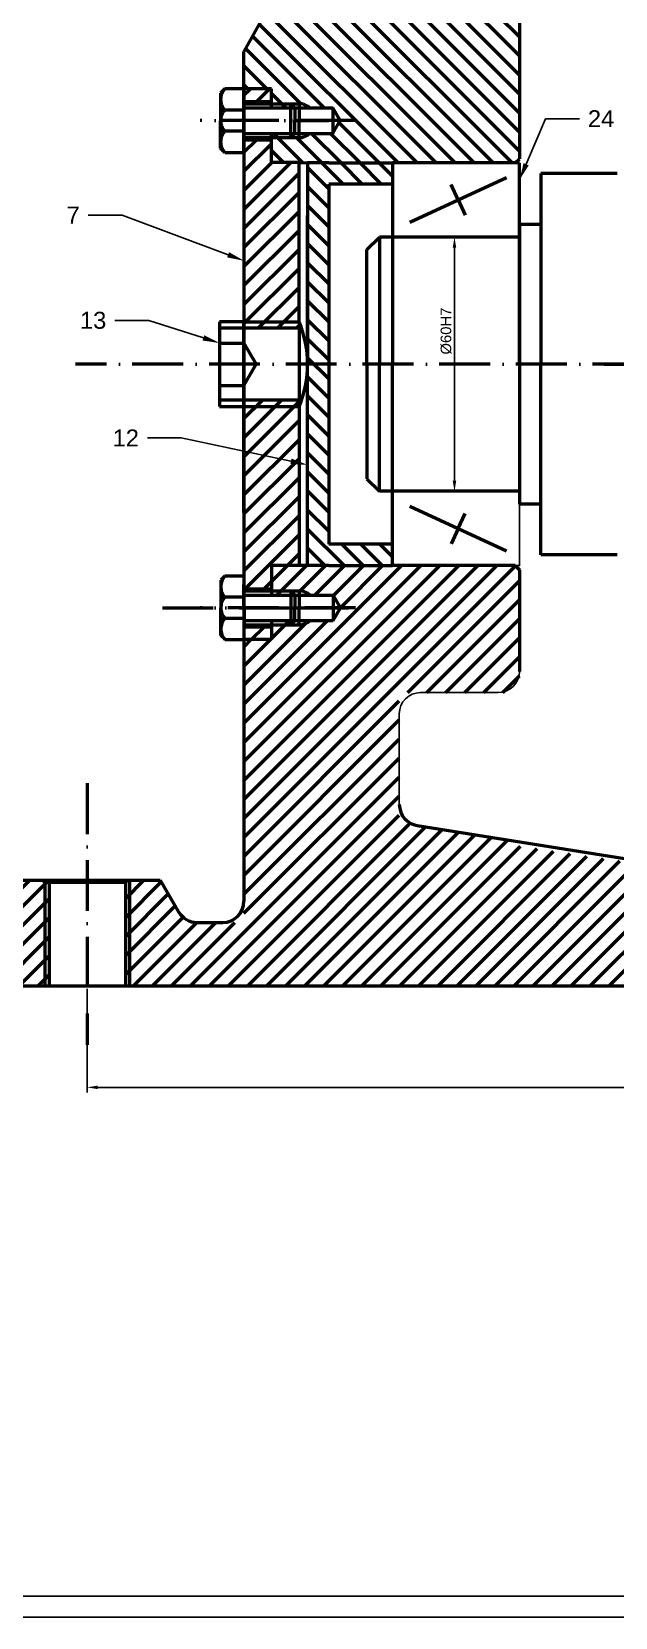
# Model space of a CAD drawing. Header units: millimetres. Extents: x 4 to 927, y -326 to 268.
# Drawn here: x 202 to 339.6, y -326.4 to 47.8 of the extents above; entities that cross this region are included whole.
import ezdxf
from ezdxf import colors
from ezdxf.entities.mleader import LeaderData, LeaderLine
from ezdxf.math import Vec2, Vec3

# ---------------------------------------------------------------- set-up
doc = ezdxf.new("R2010")
doc.units = ezdxf.units.MM
doc.linetypes.add('ACAD_ISO10W100', pattern=[18, 12, -3, 0, -3])
doc.styles.get("Standard").update_dxf_attribs({"font": 'arial.ttf'})
doc.dimstyles.new('ISO-25', dxfattribs={"dimtxt": 2.5, "dimasz": 2.5, "dimexe": 1.25, "dimexo": 0.625, "dimtad": 1, "dimtxsty": 'Standard', "dimcen": 2.5, "dimadec": 0, "dimazin": 0, "dimtfac": 1, "dimtmove": 0, "dimatfit": 3, "dimfxl": 1, "dimarcsym": 0})
pattern_1 = [(45, (89.3594, 4.8152), (-2.245064, 2.245064), [])]
pattern_2 = [(135, (89.3594, 4.8152), (-2.245064, -2.245064), [])]

# ---------------------------------------------------------------- blocks, each defined once
blk = doc.blocks.new('*D8')
at = {"color": 0, "lineweight": -2, "transparency": 16777216}
for p, q in [((287.66, -0.69), (302.95, -0.69)), ((301.7, -3.19), (301.7, -58.19)), ((287.66, -60.69), (302.95, -60.69))]:
    blk.add_line(p, q, dxfattribs=at)
at = {"color": 0, "transparency": 16777216}
for points in [[(301.28, -3.19), (302.11, -3.19), (301.7, -0.69)], [(301.28, -58.19), (302.11, -58.19), (301.7, -60.69)]]:
    blk.add_solid(points, dxfattribs=at)
at = {"layer": 'Defpoints', "color": 0, "transparency": 16777216}
for p in [(287.04, -0.69), (287.04, -60.69), (301.7, -60.69)]:
    blk.add_point(p, dxfattribs=at)
at = {"color": 0, "lineweight": 50, "transparency": 16777216, "insert": (299.73, -22.87), "char_height": 2.5, "attachment_point": 5, "rotation": 90}
blk.add_mtext('%%C60H7', dxfattribs=at)
blk = doc.blocks.new('*D12')
at = {"color": 0, "linetype": 'ByBlock', "lineweight": -2, "transparency": 16777216}
for p, q in [((274.05, 194.51), (97.45, 194.51)), ((98.7, 192.01), (98.7, -174.95)), ((274.05, -177.45), (97.45, -177.45))]:
    blk.add_line(p, q, dxfattribs=at)
at = {"color": 0, "linetype": 'ByBlock', "transparency": 16777216}
for points in [[(98.29, 192.01), (99.12, 192.01), (98.7, 194.51)], [(98.29, -174.95), (99.12, -174.95), (98.7, -177.45)]]:
    blk.add_solid(points, dxfattribs=at)
at = {"layer": 'Defpoints', "color": 0, "linetype": 'ByBlock', "transparency": 16777216}
for p in [(274.68, 194.51), (98.7, -177.45), (274.68, -177.45)]:
    blk.add_point(p, dxfattribs=at)
at = {"color": 0, "linetype": 'ByBlock', "lineweight": 30, "transparency": 16777216, "insert": (96.8, 8.53), "char_height": 2.5, "attachment_point": 5, "rotation": 90}
blk.add_mtext('370', dxfattribs=at)
blk = doc.blocks.new('*D24')
at = {"color": 0, "linetype": 'ByBlock', "lineweight": -2, "transparency": 16777216}
for p, q in [((215.05, -178.07), (215.05, -202.61)), ((510.14, -178.07), (510.14, -202.61)), ((217.55, -201.36), (507.64, -201.36))]:
    blk.add_line(p, q, dxfattribs=at)
at = {"color": 0, "linetype": 'ByBlock', "transparency": 16777216}
for points in [[(217.55, -200.95), (217.55, -201.78), (215.05, -201.36)], [(507.64, -200.95), (507.64, -201.78), (510.14, -201.36)]]:
    blk.add_solid(points, dxfattribs=at)
at = {"layer": 'Defpoints', "color": 0, "linetype": 'ByBlock', "transparency": 16777216}
for p in [(215.05, -177.45), (510.14, -177.45), (510.14, -201.36)]:
    blk.add_point(p, dxfattribs=at)
at = {"color": 0, "linetype": 'ByBlock', "transparency": 16777216, "insert": (362.6, -199.46), "char_height": 2.5, "attachment_point": 5}
blk.add_mtext('295', dxfattribs=at)

msp = doc.modelspace()

# ---------------------------------------------------------------- hatches: boundary and pattern name
at = {"linetype": 'ByBlock', "lineweight": 50}
h = msp.add_hatch(dxfattribs=at)
h.set_pattern_fill('ANSI31', color=256, angle=90)
h.set_pattern_definition(pattern_2)
h.paths.add_polyline_path([(452.998, 194.51), (375.838, 194.51), (375.838, 165.586), (406.602, 165.586, -0.4142136), (411.602, 160.586), (411.602, 156.971), (414.602, 153.971), (415.391, 153.971), (447.391, 153.971), (449.868, 153.971), (456.891, 153.971), (456.893, 159.033), (449.907, 159.035), (447.907, 159.035, -0.1973973), (445.407, 160.036), (439.907, 160.037), (438.166, 163.054), (438.185, 163.054), (439.908, 166.038), (445.408, 166.038, -0.1925824), (447.842, 167.038), (449.908, 167.038), (456.891, 167.038), (456.891, 172.137), (468.891, 172.137), (468.891, 179.51, 0.3739573)])
h.paths.add_polyline_path([(375.838, 194.51), (374.838, 194.51), (374.838, 165.586), (375.838, 165.586)])
h.paths.add_polyline_path([(352.838, 194.51), (351.838, 194.51), (351.838, 165.586), (352.838, 165.586)])
h.paths.add_polyline_path([(468.891, 167.038), (449.908, 167.038), (449.907, 166.038), (468.891, 166.038)], flags=17)
h.paths.add_polyline_path([(468.891, 160.032), (449.907, 160.035), (449.907, 159.035), (456.893, 159.033), (468.891, 159.029)], flags=17)
h.paths.add_polyline_path([(463.153, 45.811), (473.153, 45.811), (473.153, 47.805), (470.153, 50.805), (468.891, 50.805), (460.391, 50.805), (456.891, 50.805), (456.891, 55.899), (449.89, 55.901), (447.89, 55.902, -0.1973973), (445.39, 56.902), (439.89, 56.904), (438.159, 59.904), (439.891, 62.904), (445.391, 62.904, -0.1925824), (447.825, 63.904), (449.891, 63.904), (456.891, 63.904), (456.891, 68.971), (452.391, 68.971), (447.391, 68.971), (415.391, 68.971), (415.391, 16.811), (445.391, 16.811), (463.153, 16.811), (463.153, 22.728), (456.653, 22.73), (454.653, 22.73, -0.1973973), (452.154, 23.731), (446.654, 23.733), (444.922, 26.733), (446.654, 29.733), (452.154, 29.733, -0.1949888), (454.622, 30.733), (456.654, 30.733), (463.153, 30.733), (463.153, 31.733)])
h.paths.add_polyline_path([(263.034, 30.796), (258.54, 30.796), (258.54, 29.796), (263.034, 29.796)], flags=17)
h.paths.add_polyline_path([(263.036, 23.792), (258.54, 23.791), (258.54, 22.791), (263.035, 22.792), (263.036, 22.793)], flags=17)
h.paths.add_polyline_path([(456.891, 63.904), (449.891, 63.904), (449.89, 62.904), (456.891, 62.904)], flags=17)
h.paths.add_polyline_path([(456.891, 56.883), (456.891, 56.899), (449.889, 56.901), (449.888, 55.902), (449.89, 55.901), (456.891, 55.899)], flags=17)
h.paths.add_polyline_path([(467.653, 30.733), (457.094, 30.733), (457.094, 29.733), (467.653, 29.733)], flags=17)
h.paths.add_polyline_path([(467.653, 23.727), (457.092, 23.73), (457.092, 22.73), (463.153, 22.728), (467.653, 22.727)], flags=17)
edge = h.paths.add_edge_path()
edge.add_line((285.04, 74.721), (281.72, 80.471))
edge.add_line((281.72, 80.471), (264.55, 80.471))
edge.add_line((264.55, 80.471), (264.55, 78.815))
edge.add_line((264.55, 78.815), (269.806, 78.815))
edge.add_arc((269.839, 75.273), 3.543, 45.86565, 90.53153, ccw=False)
edge.add_line((272.306, 77.815), (277.806, 77.815))
edge.add_line((277.806, 77.815), (279.545, 74.804))
edge.add_line((279.545, 74.804), (279.531, 74.804))
edge.add_line((279.531, 74.804), (277.807, 71.815))
edge.add_line((277.807, 71.815), (272.307, 71.813))
edge.add_arc((269.839, 74.355), 3.543, 270.54761, 314.15043, ccw=False)
edge.add_line((269.873, 70.813), (267.807, 70.812))
edge.add_line((267.807, 70.812), (264.55, 70.811))
edge.add_line((264.55, 70.811), (264.55, 65.683))
edge.add_line((264.55, 65.683), (252.04, 43.107))
edge.add_line((252.04, 43.107), (252.04, 34.311))
edge.add_line((252.04, 34.311), (258.54, 34.311))
edge.add_line((258.54, 34.311), (258.54, 30.796))
edge.add_line((258.54, 30.796), (265.034, 30.796))
edge.add_arc((265.067, 27.253), 3.543, 45.86565, 90.53153, ccw=False)
edge.add_line((267.534, 29.796), (273.034, 29.796))
edge.add_line((273.034, 29.796), (274.761, 26.804))
edge.add_line((274.761, 26.804), (276.686, 26.804))
edge.add_line((276.686, 26.804), (278.331, 26.796))
edge.add_line((278.331, 26.796), (274.766, 26.796))
edge.add_line((274.766, 26.796), (273.035, 23.795))
edge.add_line((273.035, 23.795), (267.535, 23.794))
edge.add_arc((265.067, 26.336), 3.543, 270.54761, 314.15043, ccw=False)
edge.add_line((265.101, 22.793), (258.54, 22.791))
edge.add_line((258.54, 22.791), (258.54, 16.891))
edge.add_line((258.54, 16.891), (265.04, 16.891))
edge.add_line((265.04, 16.891), (267.04, 16.811))
edge.add_line((267.04, 16.811), (317.04, 16.811))
edge.add_line((317.04, 16.811), (317.04, 68.971))
edge.add_line((317.04, 68.971), (285.04, 68.971))
edge.add_line((285.04, 68.971), (285.04, 74.721))
edge = h.paths.add_edge_path()
edge.add_line((281.72, 142.471), (285.04, 148.221))
edge.add_line((285.04, 148.221), (285.04, 153.971))
edge.add_line((285.04, 153.971), (314.04, 153.971))
edge.add_line((314.04, 153.971), (317.04, 156.971))
edge.add_line((317.04, 156.971), (317.04, 160.586))
edge.add_arc((322.04, 160.586), 5, 90, 180, ccw=False)
edge.add_line((322.04, 165.586), (351.838, 165.586))
edge.add_line((351.838, 165.586), (351.838, 194.51))
edge.add_line((351.838, 194.51), (274.679, 194.51))
edge.add_arc((274.679, 179.51), 15, 90, 180)
edge.add_line((259.679, 179.51), (259.679, 153.807))
edge.add_line((259.679, 153.807), (264.55, 153.807))
edge.add_line((264.55, 153.807), (264.55, 152.141))
edge.add_line((264.55, 152.141), (269.799, 152.141))
edge.add_arc((269.832, 148.598), 3.543, 45.86565, 90.53153, ccw=False)
edge.add_line((272.299, 151.141), (277.799, 151.141))
edge.add_line((277.799, 151.141), (279.531, 148.141))
edge.add_line((279.531, 148.141), (277.8, 145.14))
edge.add_line((277.8, 145.14), (272.3, 145.139))
edge.add_arc((269.832, 147.681), 3.543, 270.54761, 314.15043, ccw=False)
edge.add_line((269.866, 144.138), (267.8, 144.137))
edge.add_line((267.8, 144.137), (264.55, 144.136))
edge.add_line((264.55, 144.136), (264.55, 142.471))
edge.add_line((264.55, 142.471), (281.72, 142.471))
h = msp.add_hatch(dxfattribs=at)
h.set_pattern_fill('ANSI31', color=256)
h.set_pattern_definition(pattern_1)
h.paths.add_polyline_path([(265.04, 16.891), (258.54, 16.891), (258.54, 19.311), (258.54, 22.291), (252.04, 22.289), (252.04, 21.304), (252.04, -20.689), (265.04, -20.689)])
h.paths.add_polyline_path([(265.04, -40.689), (252.04, -40.689), (252.04, -80.689), (252.06, -80.689), (252.06, -83.689), (258.54, -83.689), (258.54, -78.189), (265.04, -78.189)])
h.paths.add_polyline_path([(265.04, -39.179), (252.04, -39.179), (252.04, -40.689), (265.04, -40.689)])
h.paths.add_polyline_path([(265.04, -20.689), (252.04, -20.689), (252.04, -20.689), (252.04, -22.199), (265.04, -22.199)])
h.paths.add_polyline_path([(258.54, 34.311), (252.04, 34.311), (252.04, 31.296), (258.54, 31.296)])
h.paths.add_polyline_path([(258.54, -92.694), (252.061, -92.696), (252.062, -95.689), (258.54, -95.689)])
h = msp.add_hatch(dxfattribs=at)
h.set_pattern_fill('ANSI31', color=256, angle=90)
h.set_pattern_definition(pattern_2)
h.paths.add_polyline_path([(272.04, -30.689), (267.04, -30.689), (267.04, -78.189), (272.04, -78.189), (287.04, -78.189), (287.04, -73.189), (272.04, -73.189)])
h.paths.add_polyline_path([(272.04, 11.811), (287.04, 11.811), (287.04, 16.811), (272.04, 16.811), (267.04, 16.811), (267.04, -30.689), (272.04, -30.689)])
h = msp.add_hatch(dxfattribs=at)
h.set_pattern_fill('ANSI31', color=256)
h.set_pattern_definition(pattern_1)
h.paths.add_polyline_path([(225.053, -152.448), (224.553, -152.448), (224.053, -152.948), (224.053, -177.448), (225.053, -177.448)])
h.paths.add_polyline_path([(206.053, -152.948), (205.053, -152.948), (205.053, -177.448), (206.053, -177.448)])
h.paths.add_polyline_path([(205.053, -152.948), (204.553, -152.448), (197.813, -152.448), (192.04, -162.448), (192.04, -177.448), (205.053, -177.448)])
h.paths.add_polyline_path([(533.153, -162.448), (527.38, -152.448), (520.64, -152.448), (520.14, -152.948), (520.14, -177.448), (533.153, -177.448)])
h.paths.add_polyline_path([(520.14, -152.948), (519.14, -152.948), (519.14, -177.448), (520.14, -177.448)])
h.paths.add_polyline_path([(501.14, -152.948), (500.64, -152.448), (500.14, -152.448), (500.14, -177.448), (501.14, -177.448)])
h.paths.add_polyline_path([(755.258, -297.555), (763.812, -297.555), (763.812, -292.284), (755.258, -292.284)], flags=9)
h.paths.add_polyline_path([(746.355, -248.857), (749.391, -248.857), (749.391, -245.107), (746.355, -245.107)], flags=9)
h.paths.add_polyline_path([(746.355, -255.857), (749.272, -255.857), (749.272, -252.107), (746.355, -252.107)], flags=9)
h.paths.add_polyline_path([(746.355, -262.857), (749.272, -262.857), (749.272, -259.107), (746.355, -259.107)], flags=9)
h.paths.add_polyline_path([(746.712, -269.857), (748.558, -269.857), (748.558, -266.107), (746.712, -266.107)], flags=9)
h.paths.add_polyline_path([(923.417, -299.38), (927.084, -299.38), (927.084, -296.38), (923.417, -296.38)], flags=9)
h.paths.add_polyline_path([(750.424, -316.345), (774.026, -316.345), (774.026, -301.92), (750.424, -301.92)], flags=9)
h.paths.add_polyline_path([(746.076, -290.799), (760.6, -290.799), (760.6, -287.799), (746.076, -287.799)], flags=9)
h.paths.add_polyline_path([(758.398, -275.799), (786.827, -275.799), (786.827, -272.799), (758.398, -272.799)], flags=9)
h.paths.add_polyline_path([(745.948, -276.75), (750.9, -276.75), (750.9, -272.75), (745.948, -272.75)], flags=9)
h.paths.add_polyline_path([(890.304, -306.79), (901.542, -306.79), (901.542, -302.79), (890.304, -302.79)], flags=9)
h.paths.add_polyline_path([(866.233, -305.956), (875.614, -305.956), (875.614, -302.956), (866.233, -302.956)], flags=9)
h.paths.add_polyline_path([(847.423, -305.956), (854.423, -305.956), (854.423, -302.956), (847.423, -302.956)], flags=9)
h.paths.add_polyline_path([(846.409, -292.041), (877.076, -292.041), (877.076, -287.47), (846.409, -287.47)], flags=9)
h.paths.add_polyline_path([(911.322, -276.79), (920.56, -276.79), (920.56, -272.79), (911.322, -272.79)], flags=9)
h.paths.add_polyline_path([(871.028, -277.041), (902.457, -277.041), (902.457, -272.47), (871.028, -272.47)], flags=9)
h.paths.add_polyline_path([(857.666, -275.956), (869.808, -275.956), (869.808, -272.956), (857.666, -272.956)], flags=9)
h.paths.add_polyline_path([(847.042, -275.956), (854.804, -275.956), (854.804, -272.956), (847.042, -272.956)], flags=9)
h.paths.add_polyline_path([(836.326, -275.799), (843.326, -275.799), (843.326, -272.799), (836.326, -272.799)], flags=9)
h.paths.add_polyline_path([(905.564, -299.643), (919.314, -299.643), (919.314, -295.893), (905.564, -295.893)], flags=9)
h.paths.add_polyline_path([(905.001, -293.149), (920.715, -293.149), (920.715, -287.434), (905.001, -287.434)], flags=9)
h.paths.add_polyline_path([(780.358, -309.03), (798.93, -309.03), (798.93, -304.03), (780.358, -304.03)], flags=9)
h.paths.add_polyline_path([(780.686, -300.488), (792.531, -300.488), (792.531, -296.738), (780.686, -296.738)], flags=9)
h.paths.add_polyline_path([(780.593, -292.988), (799.46, -292.988), (799.46, -289.238), (780.593, -289.238)], flags=9)
edge = h.paths.add_edge_path()
edge.add_arc((420.391, -103.189), 5, 186.06024, 270)
edge.add_line((420.391, -108.189), (445.391, -108.189))
edge.add_line((445.391, -108.189), (445.391, -157.022))
edge.add_line((445.391, -157.022), (415.477, -157.022))
edge.add_line((415.477, -157.022), (415.48, -159.037))
edge.add_line((415.48, -159.037), (317.04, -144.399))
edge.add_line((317.04, -144.399), (317.04, -143.42))
edge.add_line((317.04, -143.42), (288.688, -138.905))
edge.add_line((288.688, -138.905), (288.688, -108.189))
edge.add_line((288.688, -108.189), (317.04, -108.189))
edge.add_line((317.04, -108.189), (317.04, -78.189))
edge.add_line((317.04, -78.189), (287.04, -78.189))
edge.add_line((287.04, -78.189), (258.54, -78.189))
edge.add_line((258.54, -78.189), (258.54, -84.189))
edge.add_line((258.54, -84.189), (265.06, -84.189))
edge.add_arc((265.093, -87.732), 3.543, 45.86565, 90.53153, ccw=False)
edge.add_line((267.56, -85.189), (273.06, -85.189))
edge.add_line((273.06, -85.189), (274.791, -88.188))
edge.add_line((274.791, -88.188), (274.793, -88.188))
edge.add_line((274.793, -88.188), (273.061, -91.19))
edge.add_line((273.061, -91.19), (267.561, -91.191))
edge.add_arc((265.093, -88.649), 3.543, 270.54761, 314.15043, ccw=False)
edge.add_line((265.127, -92.192), (258.54, -92.194))
edge.add_line((258.54, -92.194), (258.54, -95.689))
edge.add_line((258.54, -95.689), (252.062, -95.689))
edge.add_line((252.062, -95.689), (252.062, -95.696))
edge.add_line((252.062, -95.696), (252.04, -162.448))
edge.add_line((252.04, -162.448), (238.067, -162.448))
edge.add_line((238.067, -162.448), (232.293, -152.448))
edge.add_line((232.293, -152.448), (225.053, -152.448))
edge.add_line((225.053, -152.448), (225.053, -177.448))
edge.add_line((225.053, -177.448), (500.14, -177.448))
edge.add_line((500.14, -177.448), (500.14, -152.448))
edge.add_line((500.14, -152.448), (492.9, -152.448))
edge.add_line((492.9, -152.448), (487.126, -162.448))
edge.add_line((487.126, -162.448), (473.153, -162.448))
edge.add_line((473.153, -162.448), (473.153, -107.189))
edge.add_line((473.153, -107.189), (463.153, -107.189))
edge.add_line((463.153, -107.189), (463.153, -92.111))
edge.add_line((463.153, -92.111), (456.654, -92.111))
edge.add_line((456.654, -92.111), (454.622, -92.111))
edge.add_arc((454.622, -88.568), 3.543, 225.86565, 270.00859, ccw=False)
edge.add_line((452.154, -91.111), (446.654, -91.111))
edge.add_line((446.654, -91.111), (444.922, -88.111))
edge.add_line((444.922, -88.111), (446.654, -85.111))
edge.add_line((446.654, -85.111), (452.154, -85.109))
edge.add_arc((454.621, -87.651), 3.543, 90.54761, 134.15043, ccw=False)
edge.add_line((454.588, -84.108), (463.153, -84.106))
edge.add_line((463.153, -84.106), (463.153, -78.189))
edge.add_line((463.153, -78.189), (445.391, -78.189))
edge.add_line((445.391, -78.189), (415.391, -78.189))
edge.add_line((415.391, -78.189), (415.419, -103.717))
h = msp.add_hatch(dxfattribs=at)
h.set_pattern_fill('ANSI31', color=256)
h.set_pattern_definition(pattern_1)
h.paths.add_polyline_path([(264.061, -91.192), (258.54, -91.194), (258.54, -92.194), (263.061, -92.193)])
h.paths.add_polyline_path([(263.06, -84.189), (258.54, -84.189), (258.54, -85.189), (264.06, -85.189)])
h.paths.add_polyline_path([(467.653, -91.111), (455.654, -91.111), (456.654, -92.111), (467.653, -92.111)])
h.paths.add_polyline_path([(467.653, -84.105), (456.653, -84.108), (455.654, -85.108), (467.653, -85.105)])

# ---------------------------------------------------------------- linework, layer by layer
at = {"color": 7, "lineweight": 50}
for p, q in [((317.04, 88.971), (317.04, 17.811)), ((252.04, 34.311), (252.04, 43.107)), ((258.54, 34.311), (252.04, 34.311)), ((258.54, 29.804), (258.54, 34.311)), ((258.54, 19.311), (258.54, 23.804)), ((258.54, 16.891), (258.54, 19.311)), ((265.04, 16.891), (258.54, 16.891)), ((265.04, -20.689), (265.04, 16.891)), ((265.04, 16.891), (267.04, 16.811)), ((272.04, 16.811), (267.04, 16.811)), ((267.04, 16.811), (267.04, -30.689)), ((272.04, 16.811), (287.04, 16.811)), ((287.04, 16.811), (287.04, -30.689)), ((287.04, 16.811), (287.04, 11.811)), ((317.04, 16.811), (287.04, 16.811)), ((316.04, 16.811), (317.04, 17.811)), ((317.04, -30.689), (317.04, 16.811)), ((317.04, -30.689), (317.04, 16.811)), ((287.04, 11.811), (272.04, 11.811)), ((272.04, 11.811), (272.04, -73.189)), ((291.176, 2.827), (313.976, 13.393)), ((302.576, 8.11), (300.908, 11.71)), ((302.576, 8.11), (304.244, 4.511)), ((252.04, 4.311), (252.04, -30.689)), ((267.04, -30.689), (267.04, 4.311)), ((317.04, 2.311), (317.04, -63.689)), ((281.04, -3.604), (284.039, -0.689)), ((281.04, -30.689), (281.04, -3.604)), ((284.039, -0.689), (284.04, -0.689)), ((317.04, -0.689), (284.04, -0.689)), ((284.04, -0.689), (284.04, -30.689)), ((252.04, -20.689), (246.278, -20.689)), ((246.278, -20.689), (246.278, -40.689)), ((265.04, -22.199), (246.278, -22.199)), ((252.04, -30.689), (252.04, -20.689)), ((252.04, -30.689), (252.04, -20.689)), ((252.04, -30.689), (252.04, -20.689)), ((252.04, -20.689), (265.04, -20.689)), ((265.04, -20.689), (265.04, -40.689)), ((246.278, -25.687), (252.04, -25.687)), ((252.04, -25.687), (254.948, -30.689)), ((252.04, -65.689), (252.04, -30.689)), ((252.04, -35.691), (254.948, -30.689)), ((267.04, -78.189), (267.04, -30.689)), ((284.04, -30.689), (281.04, -30.689)), ((281.04, -30.689), (281.04, -57.774)), ((284.04, -60.689), (284.04, -30.689)), ((287.04, -78.189), (287.04, -30.689)), ((246.278, -35.691), (252.04, -35.691)), ((265.04, -39.179), (246.278, -39.179)), ((246.278, -40.689), (252.04, -40.689)), ((252.04, -40.689), (265.04, -40.689)), ((265.04, -40.689), (265.04, -78.189)), ((281.04, -57.774), (284.039, -60.689)), ((284.039, -60.689), (284.04, -60.689)), ((317.04, -60.689), (284.04, -60.689)), ((291.176, -64.205), (313.976, -74.771)), ((302.576, -69.488), (304.244, -65.889)), ((302.576, -69.488), (300.908, -73.087)), ((287.04, -73.189), (272.04, -73.189)), ((267.04, -78.189), (258.54, -78.189)), ((272.04, -78.189), (267.04, -78.189)), ((272.04, -78.189), (287.04, -78.189)), ((316.04, -78.189), (287.04, -78.189)), ((316.04, -78.189), (317.04, -79.189)), ((317.04, -79.189), (317.04, -80.689)), ((317.04, -80.689), (317.04, -103.189)), ((258.54, -91.188), (258.54, -95.689)), ((258.54, -95.689), (252.04, -95.689)), ((240.953, -162.448), (247.04, -162.448)), ((533.153, -177.448), (192.04, -177.448))]:
    msp.add_line(p, q, dxfattribs=at)
at = {"lineweight": 50}
for p, q in [((264.55, 65.683), (252.04, 43.107)), ((258.54, -78.189), (258.54, -85.188)), ((292.902, -139.576), (402.059, -156.96)), ((204.553, -152.448), (224.553, -152.448)), ((205.053, -152.948), (205.053, -177.448)), ((205.053, -152.948), (224.053, -152.948)), ((206.053, -152.948), (206.053, -177.448)), ((224.553, -152.448), (224.053, -152.948)), ((224.053, -152.948), (224.053, -177.448)), ((224.553, -152.448), (232.293, -152.448)), ((225.053, -152.448), (225.053, -177.448)), ((232.293, -152.448), (236.623, -159.948))]:
    msp.add_line(p, q, dxfattribs=at)
at = {"linetype": 'ACAD_ISO10W100', "lineweight": 50}
for p, q in [((247.534, 34.296), (246.534, 33.296)), ((252.034, 34.296), (247.534, 34.296)), ((252.034, 26.796), (252.034, 34.296)), ((246.534, 33.296), (246.534, 26.796)), ((252.034, 31.296), (258.54, 31.296)), ((252.034, 26.796), (252.034, 30.796)), ((252.034, 30.796), (263.034, 30.796)), ((263.034, 30.796), (265.034, 30.796)), ((263.034, 30.796), (264.034, 29.796)), ((265.034, 30.796), (265.034, 26.796)), ((278.331, 26.796), (241.664, 26.796)), ((276.686, 26.804), (244.059, 26.804)), ((252.034, 29.296), (246.534, 29.296)), ((246.536, 20.288), (246.534, 26.788)), ((252.034, 29.796), (264.034, 29.796)), ((252.036, 19.289), (252.034, 26.789)), ((252.034, 26.789), (252.035, 22.789)), ((264.034, 29.796), (264.034, 26.796)), ((264.034, 29.796), (273.034, 29.796)), ((264.034, 29.796), (265.034, 29.796)), ((264.034, 26.796), (272.034, 26.796)), ((264.035, 23.793), (264.034, 26.793)), ((265.034, 29.796), (267.534, 29.796)), ((265.035, 22.793), (265.034, 26.793)), ((273.034, 26.795), (273.035, 23.795)), ((252.035, 24.289), (246.535, 24.288)), ((252.035, 23.789), (264.035, 23.793)), ((252.035, 22.789), (263.035, 22.792)), ((264.035, 23.793), (263.035, 22.792)), ((263.035, 22.792), (265.035, 22.793)), ((265.035, 23.793), (267.535, 23.794)), ((247.536, 19.288), (246.536, 20.288)), ((247.536, 19.288), (252.036, 19.289)), ((252.035, 22.289), (258.54, 22.291)), ((247.56, -80.689), (246.56, -81.689)), ((246.56, -81.689), (246.56, -88.189)), ((252.06, -80.689), (247.56, -80.689)), ((252.06, -88.189), (252.06, -80.689)), ((252.06, -85.689), (246.56, -85.689)), ((252.06, -83.689), (258.54, -83.689)), ((252.06, -88.189), (252.06, -84.189)), ((252.06, -84.189), (263.06, -84.189)), ((252.06, -85.189), (264.06, -85.189)), ((263.06, -84.189), (265.06, -84.189)), ((263.06, -84.189), (264.06, -85.189)), ((264.06, -85.189), (264.06, -88.189)), ((264.06, -85.189), (273.06, -85.189)), ((264.06, -85.189), (264.56, -85.189)), ((278.357, -88.189), (241.689, -88.189)), ((246.562, -94.697), (246.56, -88.197)), ((252.062, -95.696), (252.06, -88.196)), ((252.06, -88.196), (252.061, -92.196)), ((264.06, -88.189), (272.06, -88.189)), ((264.061, -91.192), (264.06, -88.192)), ((265.061, -92.192), (265.06, -88.192)), ((273.06, -88.19), (273.061, -91.19)), ((252.061, -90.696), (246.561, -90.697)), ((252.061, -91.196), (264.061, -91.192)), ((252.061, -92.196), (263.061, -92.193)), ((252.061, -92.696), (258.54, -92.694)), ((264.061, -91.192), (263.061, -92.193)), ((263.061, -92.193), (265.061, -92.192)), ((265.061, -91.192), (267.561, -91.191)), ((247.562, -95.697), (246.562, -94.697)), ((247.562, -95.697), (252.062, -95.696)), ((215.053, -129.606), (215.053, -191.295)), ((197.813, -152.448), (204.553, -152.448)), ((204.553, -152.448), (205.053, -152.948))]:
    msp.add_line(p, q, dxfattribs=at)
at = {"color": 7, "linetype": 'ByBlock', "lineweight": 50}
for p, q in [((252.04, 34.311), (252.04, -157.448)), ((340.04, 14.311), (322.04, 14.311)), ((322.04, 14.311), (322.04, -30.689)), ((267.127, -0.689), (267.127, -0.689)), ((322.04, -30.689), (322.04, -30.689)), ((322.04, -75.689), (322.04, -30.689)), ((337.04, -30.689), (343.04, -30.689)), ((340.04, -75.689), (322.04, -75.689))]:
    msp.add_line(p, q, dxfattribs=at)
at = {"color": 7, "linetype": 'ACAD_ISO10W100', "lineweight": 50}
for p, q in [((252.04, 26.804), (252.04, 32.304)), ((252.04, 26.804), (252.04, 21.304)), ((322.04, 2.311), (317.04, 2.311)), ((563.493, -30.689), (212.265, -30.689)), ((284.04, -30.689), (281.04, -30.689)), ((322.04, -63.689), (317.04, -63.689)), ((252.04, -88.188), (252.04, -82.688)), ((232.79, -88.189), (276.686, -88.188)), ((252.04, -88.188), (252.04, -93.688)), ((252.04, -88.188), (276.686, -88.188))]:
    msp.add_line(p, q, dxfattribs=at)
at = {"linetype": 'ByBlock', "lineweight": 50}
for p, q in [((263.034, 30.796), (263.036, 22.792)), ((258.54, -84.189), (258.632, -83.698)), ((263.06, -84.189), (263.062, -92.193))]:
    msp.add_line(p, q, dxfattribs=at)
at = {"linetype": 'ByBlock'}
for p, q in [((317.04, -63.689), (317.04, -78.25)), ((316.04, -78.189), (317.04, -78.189)), ((312.04, -108.189), (293.688, -108.189)), ((288.688, -113.189), (288.688, -134.638))]:
    msp.add_line(p, q, dxfattribs=at)
at = {"color": 7}
for points in [[(4.448, -326.428), (845.448, -326.428), (845.448, 267.572), (4.448, 267.572)], [(9.448, -321.428), (840.448, -321.428), (840.448, 262.572), (9.448, 262.572)]]:
    msp.add_lwpolyline(points, close=True, dxfattribs=at)
at = {"linetype": 'ACAD_ISO10W100', "lineweight": 50}
for points in [[(264.035, 23.793), (273.035, 23.795), (274.766, 26.796), (273.034, 29.796), (273.034, 26.796)], [(264.061, -91.192), (273.061, -91.19), (274.792, -88.189), (273.06, -85.189), (273.06, -88.189)]]:
    msp.add_lwpolyline(points, dxfattribs=at)
msp.add_lwpolyline([(252.06, -84.189), (263.06, -84.189), (264.06, -85.189), (265.06, -85.189), (267.56, -85.189, 0.1973973), (265.06, -84.189), (265.06, -88.189)], format="xyb", dxfattribs=at)
for centre, radius, start, end in [((250.185, 31.785), 3.651, 136.56112, 222.98051), ((265.067, 27.253), 3.543, 45.86565, 90.53153), ((250.185, 26.806), 3.651, 137.01949, 223.43888), ((250.187, 21.799), 3.651, 137.03557, 223.45495), ((265.067, 26.336), 3.543, 269.48454, 314.15043), ((250.211, -83.2), 3.651, 136.56112, 222.98051), ((250.211, -88.179), 3.651, 137.01949, 223.43888), ((250.213, -93.186), 3.651, 137.03557, 223.45495), ((265.093, -88.649), 3.543, 269.48454, 314.15043)]:
    msp.add_arc(centre, radius, start, end, dxfattribs=at)
at = {"color": 7, "lineweight": 50}
msp.add_arc((241.04, -30.689), 26, 337.38014, 22.61986, dxfattribs=at)
at = {"linetype": 'ByBlock'}
for centre, start, end in [((312.04, -103.189), 270, 0), ((293.688, -113.189), 90, 180)]:
    msp.add_arc(centre, 5, start, end, dxfattribs=at)
at = {"linetype": 'ByBlock', "lineweight": 50}
msp.add_arc((293.688, -134.638), 5, 180, 260.95117, dxfattribs=at)
at = {"lineweight": 50}
msp.add_arc((240.953, -157.448), 5, 210, 270, dxfattribs=at)
at = {"color": 7, "linetype": 'ByBlock', "lineweight": 50}
msp.add_arc((247.04, -157.448), 5, 270, 0, dxfattribs=at)

# ---------------------------------------------------------------- dimensions: what is measured, and where the dimension line sits
at = {"linetype": 'ByBlock', "lineweight": 30}
dim = msp.add_linear_dim(base=(98.702, -177.448), p1=(274.679, 194.51), p2=(274.679, -177.448), angle=90, text='370', dimstyle='ISO-25', dxfattribs=at)
dim.commit()
dim.dimension.update_dxf_attribs({"geometry": '*D12', "text_midpoint": (96.8, 8.531)})
at = {"lineweight": 50}
dim = msp.add_linear_dim(base=(301.696, -60.689), p1=(287.04, -0.689), p2=(287.04, -60.689), angle=90, text='%%C60H7', dimstyle='ISO-25', dxfattribs=at)
dim.commit()
dim.dimension.update_dxf_attribs({"geometry": '*D8', "text_midpoint": (301.696, -22.872), "dimtype": 160})
at = {"linetype": 'ByBlock'}
dim = msp.add_linear_dim(base=(510.14, -201.362), p1=(215.053, -177.448), p2=(510.14, -177.448), text='295', dimstyle='ISO-25', dxfattribs=at)
dim.commit()
dim.dimension.update_dxf_attribs({"geometry": '*D24', "text_midpoint": (362.597, -199.461)})

# ---------------------------------------------------------------- leaders
at = {"linetype": 'ByBlock', "lineweight": 30}
ml = msp.add_multileader_mtext('Standard', dxfattribs=at)
ml.set_content('24', color=256)
ml.set_leader_properties()
ml.build(insert=Vec2(0, 0))
ctx = ml.context
ctx.base_point, ctx.plane_origin = Vec3(331.169, 27.258), Vec3(317.04, 12.819)
notes = []
notes.append((ctx, [(0, (1, 1, 0), (323.169, 27.258), (1, 0), 8, [(0, [(317.04, 12.819)], 0, [])])]))
ctx.mtext.insert, ctx.mtext.flow_direction = Vec3(333.169, 29.258), 5
ml = msp.add_multileader_mtext('Standard', dxfattribs=at)
ml.set_content('7', color=256)
ml.set_leader_properties()
ml.build(insert=Vec2(0, 0))
ctx = ml.context
ctx.base_point, ctx.plane_origin = Vec3(208.706, 4.499), Vec3(252.04, -7.327)
ctx.text_align_type = 2
notes.append((ctx, [(0, (1, 1, 0), (223.295, 4.499), (-1, 0), 8, [(0, [(252.04, -6.269)], 0, [])])]))
ctx.mtext.insert, ctx.mtext.alignment, ctx.mtext.flow_direction = Vec3(213.295, 6.499), 3, 5
ml = msp.add_multileader_mtext('Standard', dxfattribs=at)
ml.set_content('13', color=256)
ml.set_leader_properties()
ml.build(insert=Vec2(0, 0))
ctx = ml.context
ctx.base_point, ctx.plane_origin = Vec3(212.207, -20.359), Vec3(246.278, -25.687)
ctx.text_align_type = 2
notes.append((ctx, [(0, (1, 1, 0), (229.56, -20.359), (-1, 0), 8, [(0, [(246.278, -25.687)], 0, [])])]))
ctx.mtext.insert, ctx.mtext.alignment, ctx.mtext.flow_direction = Vec3(219.56, -18.324), 3, 5
ml = msp.add_multileader_mtext('Standard', dxfattribs=at)
ml.set_content('12', color=256)
ml.set_leader_properties()
ml.build(insert=Vec2(0, 0))
ctx = ml.context
ctx.base_point, ctx.plane_origin = Vec3(219.945, -48.097), Vec3(267.04, -54.439)
ctx.text_align_type = 2
notes.append((ctx, [(0, (1, 1, 0), (237.258, -48.097), (-1, 0), 8, [(0, [(267.04, -54.439)], 0, [])])]))
ctx.mtext.insert, ctx.mtext.alignment, ctx.mtext.flow_direction = Vec3(227.258, -46.097), 3, 5
for ctx, leaders in notes:
    for number, flags, end, landing, length, lines in leaders:
        leader = LeaderData()
        leader.index, (leader.has_last_leader_line, leader.has_dogleg_vector, leader.attachment_direction) = number, flags
        leader.last_leader_point, leader.dogleg_vector, leader.dogleg_length = Vec3(end), Vec3(landing), length
        for number, points, colour, breaks in lines:
            line = LeaderLine()
            line.index, line.vertices, line.color, line.breaks = number, Vec3.list(points), colors.encode_raw_color(colour), breaks
            leader.lines.append(line)
        ctx.leaders.append(leader)

doc.saveas('drawing.dxf')
